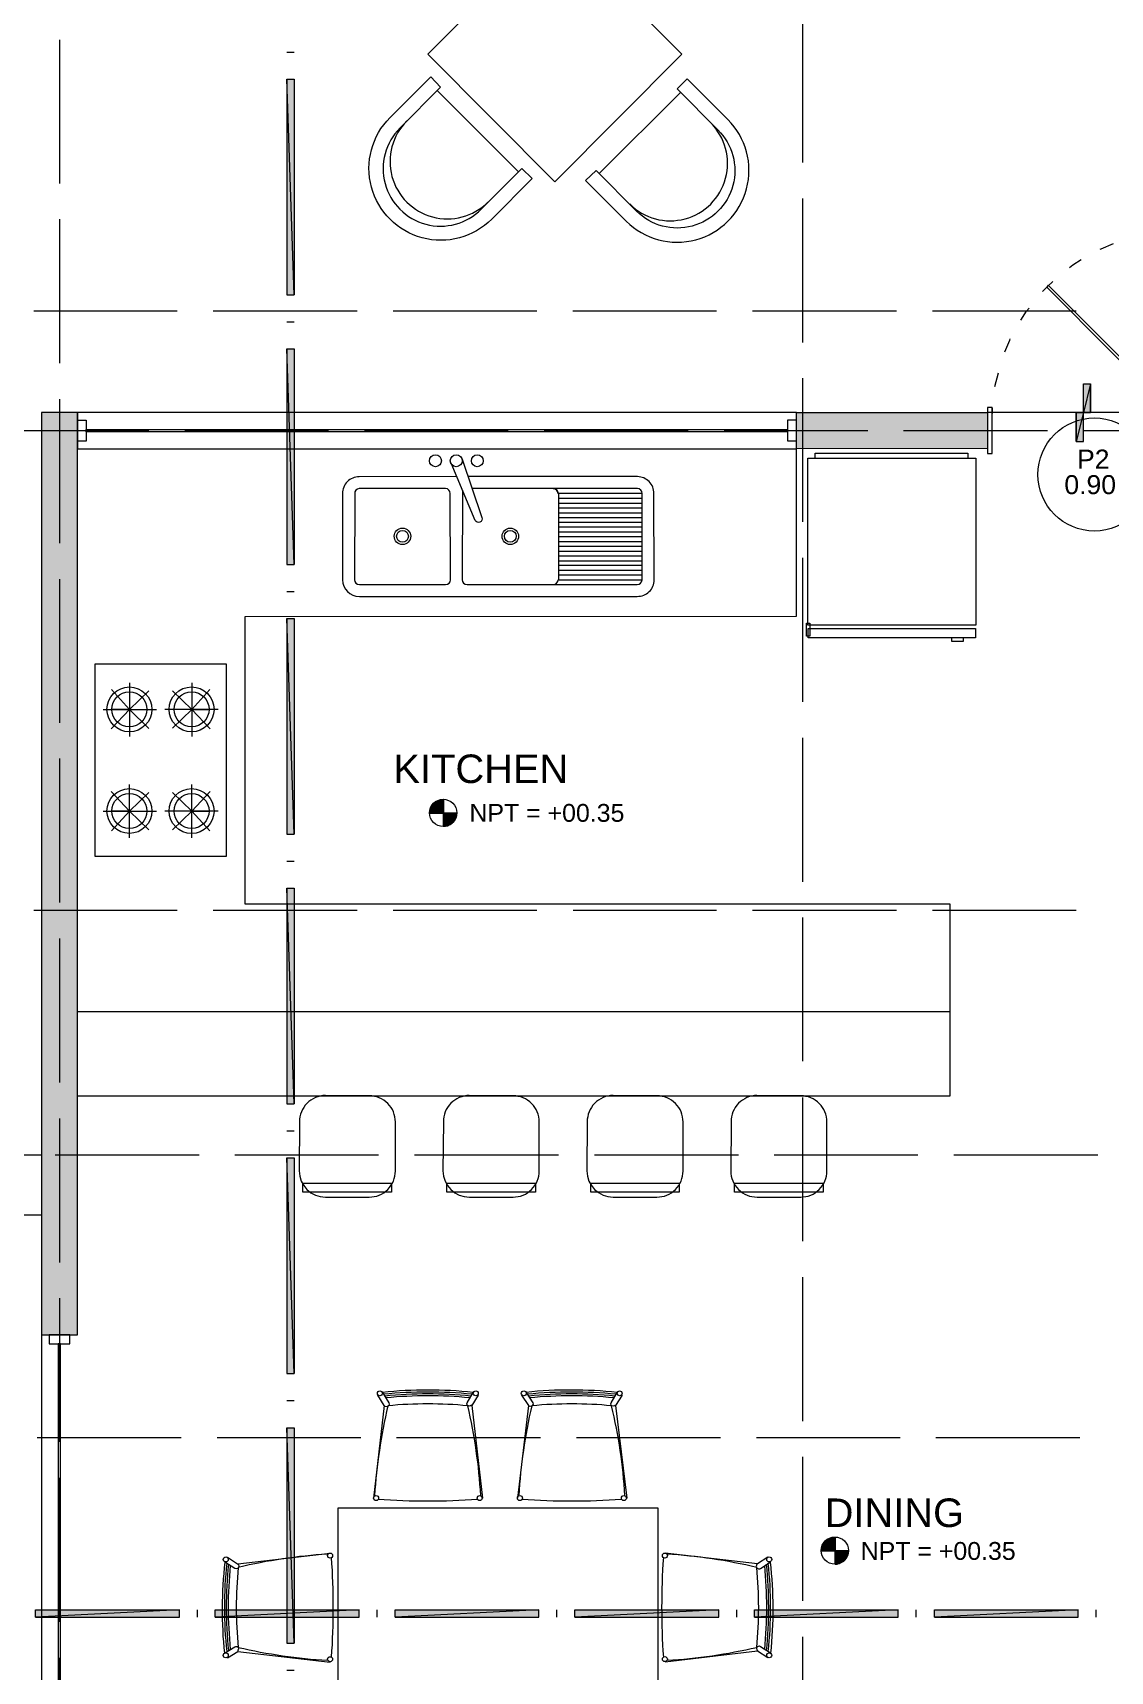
# Model space of a CAD drawing. Header units: metres. Extents: x 14 to 155, y 0 to 125.
# Drawn here: x 26.17 to 30.67, y 104.34 to 111.17 of the extents above; entities that cross this region are included whole.
import ezdxf

# ---------------------------------------------------------------- set-up
doc = ezdxf.new("R2010")
doc.units = ezdxf.units.M
doc.layers.get('Defpoints').update_dxf_attribs({"lineweight": 0})
for name, color, linetype in [('Edges', 7, 'Continuous'), ('PDF_Solid Fills', 7, 'Continuous'), ('PDF_Text', 255, 'Continuous')]:
    doc.layers.add(name, color=color, linetype=linetype)
doc.layers.add('PDF_Geometry', color=7, linetype='Continuous', true_color=0xc0c0c0)
doc.styles.add('PDF Arial', font='arial.ttf')
doc.styles.add('TEXTS', font='swissl.ttf')
doc.dimstyles.new('Copy of DIMTEXT', dxfattribs={"dimscale": 0.3, "dimtxt": 0.22, "dimasz": 0.18, "dimexe": 0.05, "dimexo": 0.05, "dimgap": 0.05, "dimtad": 0, "dimzin": 1, "dimdsep": 46, "dimtxsty": 'TEXTS', "dimblk": 'ARCHTICK', "dimcen": 0.1, "dimclrd": 256, "dimclre": 6, "dimclrt": 7, "dimadec": 0, "dimazin": 0, "dimtfac": 0.15, "dimtix": 1, "dimtofl": 0, "dimtmove": 1, "dimatfit": 3, "dimldrblk": 'OPEN', "dimfxl": 0, "dimtolj": 1, "dimtzin": 0, "dimarcsym": 0})

# ---------------------------------------------------------------- blocks, each defined once
blk = doc.blocks.new('_ArchTick')
at = {"color": 0, "linetype": 'ByBlock', "const_width": 0.15}
blk.add_lwpolyline([(-0.5, -0.5), (0.5, 0.5)], dxfattribs=at)
blk = doc.blocks.new('*D6')
at = {"layer": 'Defpoints', "color": 0, "transparency": 16777216}
for p in [(26.2838, 121.6249), (23.707, 0.0009), (26.2838, 0.0307)]:
    blk.add_point(p, dxfattribs=at)
at = {"layer": 'Edges', "color": 6, "lineweight": -2, "transparency": 16777216}
for p, q in [((26.2838, 0.3907), (26.2838, 0.0107)), ((23.707, 0.0209), (23.707, 0.0507))]:
    blk.add_line(p, q, dxfattribs=at)
at = {"layer": 'Edges', "lineweight": -2, "transparency": 16777216}
for p, q in [((23.707, 0.0307), (24.7859, 0.0307)), ((26.2838, 0.0307), (25.2048, 0.0307))]:
    blk.add_line(p, q, dxfattribs=at)
at = {"layer": 'Edges', "lineweight": -2, "transparency": 16777216, "xscale": 0.072, "yscale": 0.072, "zscale": 0.072, "rotation": 180}
blk.add_blockref('_ArchTick', (23.707, 0.0307), dxfattribs=at)
at = {"layer": 'Edges', "lineweight": -2, "transparency": 16777216, "xscale": 0.072, "yscale": 0.072, "zscale": 0.072}
blk.add_blockref('_ArchTick', (26.2838, 0.0307), dxfattribs=at)
at = {"layer": 'Edges', "color": 7, "transparency": 16777216, "char_height": 0.088, "attachment_point": 5, "style": 'TEXTS'}
for s, insert in [('\\A1;2.58 m', (24.9954, 0.096)), ('\\A1;[8\'-5{\\H0.15x;\\S1/2;}" ft]', (24.9954, -0.0459))]:
    blk.add_mtext(s, dxfattribs=dict(at, insert=insert))
blk = doc.blocks.new('_Open')
at = {"color": 0, "linetype": 'ByBlock', "lineweight": -2}
for p, q in [((-1, 0.167), (0, 0)), ((-1, -0.167), (0, 0)), ((0, 0), (-1, 0))]:
    blk.add_line(p, q, dxfattribs=at)

msp = doc.modelspace()

# ---------------------------------------------------------------- linework, layer by layer
at = {"layer": 'PDF_Geometry', "color": 0, "lineweight": 0}
for points in [[(28.8815, 111.0819), (28.3518, 111.6116), (27.8221, 111.0819)], [(29.384, 111.2307), (29.3841, 110.6306)], [(26.2842, 111.1426), (26.2842, 110.5424)], [(27.2331, 111.0914), (27.2635, 111.0914)], [(28.8815, 111.0818), (28.3518, 110.5505), (27.8221, 111.0818)], [(27.8621, 110.9298), (28.2014, 110.5905)], [(28.5359, 110.5842), (28.8768, 110.9235)], [(29.3841, 110.4801), (29.3841, 109.88)], [(26.2842, 110.3937), (26.2842, 109.7935)], [(30.6259, 110.2689), (30.6307, 110.2705), (30.6819, 110.2929)], [(30.4979, 110.1922), (30.5123, 110.2033), (30.5475, 110.2257)], [(30.3858, 110.093), (30.4067, 110.1138), (30.4291, 110.1346)], [(26.177, 110.0111), (26.7755, 110.0112)], [(26.926, 110.0112), (27.5261, 110.0112)], [(27.6765, 110.0112), (28.2766, 110.0112)], [(28.427, 110.0112), (29.0256, 110.0112)], [(29.1761, 110.0113), (29.7762, 110.0113)], [(29.9266, 110.0113), (30.5267, 110.0113)], [(30.2962, 109.9729), (30.3186, 110.0097), (30.3298, 110.0225)], [(27.2332, 109.9664), (27.2636, 109.9664)], [(30.229, 109.8401), (30.2498, 109.8897), (30.2514, 109.8945)], [(29.3841, 109.7312), (29.3841, 109.1311)], [(30.1875, 109.696), (30.2019, 109.7537)], [(26.2842, 109.6431), (26.2842, 109.0429)], [(30.1762, 109.5568), (30.1778, 109.6064)], [(26.057, 109.5118), (26.6571, 109.5118)], [(26.8075, 109.5118), (27.4076, 109.5119)], [(27.5565, 109.5119), (28.1566, 109.5119)], [(28.3071, 109.5119), (28.9072, 109.5119)], [(29.0576, 109.5119), (29.6577, 109.5119)], [(29.8066, 109.5119), (30.4067, 109.512)], [(30.5572, 109.512), (31.2309, 109.512)], [(26.3595, 106.7368), (30.0004, 106.7369), (30.0003, 107.5371), (27.0588, 107.537), (27.0588, 108.7372), (29.3601, 108.7373), (29.3601, 109.4367)], [(29.4065, 108.7006), (29.4065, 109.3967), (30.1075, 109.3967)], [(30.1074, 109.3967), (30.1075, 108.7006), (29.4065, 108.7006)], [(29.4369, 109.3967), (29.4369, 109.4175), (30.0739, 109.4175), (30.0739, 109.3967)], [(28.3662, 109.2303), (28.7151, 109.2303)], [(28.3662, 109.2094), (28.7151, 109.2095)], [(28.3662, 109.1902), (28.7151, 109.1902)], [(28.3662, 109.1694), (28.7151, 109.1694)], [(28.3662, 109.1502), (28.7151, 109.1502)], [(28.3662, 109.1295), (28.7151, 109.1295)], [(28.3662, 109.1102), (28.7151, 109.1103)], [(28.3662, 109.0894), (28.7151, 109.0894)], [(28.3662, 109.0702), (28.7151, 109.0702)], [(28.3662, 109.0494), (28.7151, 109.0494)], [(28.3662, 109.0302), (28.7151, 109.0302)], [(28.3662, 109.0094), (28.7151, 109.0094)], [(28.3662, 108.9902), (28.7151, 108.9903)], [(28.3662, 108.9694), (28.7151, 108.9694)], [(29.3841, 108.9806), (29.3842, 108.3805)], [(26.2843, 108.8925), (26.2843, 108.2923)], [(28.3662, 108.9502), (28.7151, 108.9502)], [(28.3662, 108.9294), (28.7151, 108.9294)], [(28.3662, 108.9102), (28.7151, 108.9102)], [(27.2332, 108.8413), (27.2636, 108.8413)], [(30.1059, 108.6478), (29.4081, 108.6478), (29.4081, 108.6862)], [(29.4081, 108.6861), (30.1059, 108.6862), (30.1059, 108.6477)], [(30.0067, 108.6478), (30.0067, 108.6334), (30.0563, 108.6334), (30.0563, 108.6478)], [(26.6571, 108.4268), (26.5772, 108.3484), (26.5019, 108.4316)], [(26.5772, 108.4604), (26.5772, 108.2363)], [(26.7563, 108.4268), (26.8363, 108.3484), (26.9116, 108.4316)], [(26.8364, 108.4604), (26.8364, 108.2363)], [(26.4667, 108.3484), (26.6892, 108.3484)], [(26.5003, 108.2684), (26.5771, 108.3483), (26.5051, 108.3483)], [(26.5772, 108.3484), (26.6571, 108.27)], [(26.9467, 108.3484), (26.7243, 108.3484)], [(26.8364, 108.3484), (26.7564, 108.2701)], [(26.9132, 108.2684), (26.8364, 108.3483), (26.9084, 108.3483)], [(29.3842, 108.23), (29.3842, 107.6299)], [(26.2843, 108.1436), (26.2843, 107.5434)], [(26.5003, 108.0059), (26.5771, 107.9243), (26.5051, 107.9243)], [(26.5772, 107.8138), (26.5772, 108.0363)], [(26.5772, 107.9243), (26.6571, 108.0027)], [(26.8364, 107.9243), (26.7564, 108.0027)], [(26.8364, 107.8138), (26.8364, 108.0363)], [(26.9132, 108.006), (26.8364, 107.9243), (26.9084, 107.9243)], [(27.8862, 107.9739), (27.8862, 107.8603)], [(26.4667, 107.9243), (26.6892, 107.9243)], [(26.6572, 107.8459), (26.5772, 107.9243), (26.5019, 107.8427)], [(26.9468, 107.9243), (26.7243, 107.9243)], [(26.7563, 107.8459), (26.8363, 107.9243), (26.9116, 107.8427)], [(27.8302, 107.9164), (27.9422, 107.9164)], [(27.2333, 107.7163), (27.2637, 107.7163)], [(26.177, 107.5114), (26.7756, 107.5114)], [(26.926, 107.5114), (27.5262, 107.5114)], [(27.6766, 107.5114), (28.2767, 107.5115)], [(28.4271, 107.5115), (29.0257, 107.5115)], [(29.1761, 107.5115), (29.7763, 107.5115)], [(29.3842, 107.4811), (29.3842, 106.881)], [(29.9266, 107.5115), (30.5268, 107.5115)], [(26.2843, 107.393), (26.2843, 106.7928)], [(30.0003, 107.0875), (26.3594, 107.0873)], [(29.3842, 106.7305), (29.3842, 106.1304)], [(26.2843, 106.6424), (26.2844, 106.0423)], [(27.2333, 106.5912), (27.2637, 106.5912)], [(26.0731, 106.4904), (26.2092, 106.4904)], [(26.2667, 106.4904), (26.8668, 106.4904)], [(27.0156, 106.4904), (27.6157, 106.4904)], [(27.7662, 106.4905), (28.3663, 106.4905)], [(28.5168, 106.4905), (29.1169, 106.4905)], [(29.2657, 106.4905), (29.8658, 106.4905)], [(30.0163, 106.4905), (30.6164, 106.4906)], [(29.3842, 105.9799), (29.3843, 105.3798)], [(26.2844, 105.8935), (26.2844, 105.2933)], [(28.032, 105.4886), (28.0048, 105.4454), (28.0496, 105.0581)], [(28.2128, 105.4886), (28.2416, 105.4454), (28.1952, 105.0581)], [(28.6321, 105.4886), (28.6049, 105.4454), (28.6513, 105.0581)], [(27.2334, 105.4662), (27.2637, 105.4662)], [(27.6399, 105.4454), (27.5951, 105.0581)], [(26.1916, 105.3109), (26.7917, 105.3109)], [(26.9421, 105.3109), (27.5422, 105.3109)], [(27.6911, 105.3109), (28.2912, 105.311)], [(28.4417, 105.311), (29.0418, 105.311)], [(29.1922, 105.311), (29.7923, 105.311)], [(29.9412, 105.311), (30.5413, 105.311)], [(29.3843, 105.231), (29.3843, 104.6309)], [(26.2844, 105.1429), (26.2844, 104.5427)], [(29.5203, 104.8949), (29.5203, 104.7829)], [(27.0285, 104.7844), (27.4142, 104.8292)], [(29.197, 104.7845), (28.8113, 104.8293)], [(29.4643, 104.8389), (29.5763, 104.839)], [(26.8605, 104.562), (26.8605, 104.5924)], [(27.6094, 104.562), (27.6094, 104.5924)], [(28.36, 104.562), (28.36, 104.5924)], [(29.1106, 104.5621), (29.1106, 104.5925)], [(29.8595, 104.5621), (29.8595, 104.5925)], [(30.6101, 104.5621), (30.6101, 104.5925)], [(29.3843, 104.4804), (29.3843, 103.8803)], [(26.2844, 104.3923), (26.2844, 103.7922)], [(26.9853, 104.3923), (27.0285, 104.4195), (27.4143, 104.3747)], [(29.2402, 104.3924), (29.197, 104.4196), (28.8113, 104.3747)], [(27.2334, 104.3411), (27.2638, 104.3411)]]:
    msp.add_lwpolyline(points, dxfattribs=at)
for points in [[(27.2332, 110.0784), (27.2636, 110.0784), (27.2331, 110.9778)], [(27.2636, 110.0784), (27.2331, 110.9778), (27.2635, 110.9778)], [(30.4035, 110.1105), (30.9524, 109.56), (30.9604, 109.568), (30.4098, 110.1185)], [(27.2332, 108.9534), (27.2636, 108.9534), (27.2332, 109.8527)], [(27.2636, 108.9534), (27.2332, 109.8527), (27.2636, 109.8527)], [(30.5859, 109.7073), (30.5859, 109.5873), (30.5267, 109.5873), (30.5267, 109.4672), (30.5572, 109.4673), (30.5572, 109.7073)], [(30.5859, 109.5873), (30.5859, 109.7073), (30.5572, 109.5873)], [(30.5859, 109.7073), (30.5572, 109.5873), (30.5572, 109.7073)], [(30.157, 109.416), (30.1762, 109.416), (30.1762, 109.608), (30.157, 109.608)], [(30.5572, 109.4672), (30.5572, 109.5872), (30.5268, 109.4672)], [(30.5572, 109.5872), (30.5268, 109.4672), (30.5268, 109.5872)], [(26.3963, 109.4686), (26.3594, 109.4686), (26.3594, 109.555), (26.3963, 109.555)], [(26.3963, 109.5166), (29.3217, 109.5167), (29.3217, 109.5071), (26.3963, 109.507)], [(29.3217, 109.4687), (29.3601, 109.4687), (29.3601, 109.5551), (29.3217, 109.5551)], [(27.2333, 107.8283), (27.2636, 107.8283), (27.2332, 108.7277)], [(27.2636, 107.8283), (27.2332, 108.7277), (27.2636, 108.7277)], [(29.4145, 108.6542), (29.4017, 108.6542), (29.4017, 108.7085), (29.4145, 108.7085)], [(26.982, 108.5373), (26.4315, 108.5372), (26.4315, 107.737), (26.982, 107.7371)], [(27.8318, 107.9275), (27.8862, 107.9164), (27.8302, 107.9164)], [(27.835, 107.9388), (27.8862, 107.9275), (27.8318, 107.9275)], [(27.8862, 107.9275), (27.8318, 107.9275), (27.8862, 107.9164)], [(27.8398, 107.9483), (27.8862, 107.9388), (27.835, 107.9388)], [(27.8862, 107.9388), (27.835, 107.9388), (27.8862, 107.9275)], [(27.8461, 107.9563), (27.8862, 107.9483), (27.8398, 107.9483)], [(27.8862, 107.9483), (27.8398, 107.9483), (27.8862, 107.9388)], [(27.8558, 107.9644), (27.8862, 107.9564), (27.8461, 107.9564)], [(27.8862, 107.9563), (27.8461, 107.9563), (27.8862, 107.9483)], [(27.8654, 107.9691), (27.8862, 107.9644), (27.8558, 107.9644)], [(27.8862, 107.9644), (27.8558, 107.9644), (27.8862, 107.9564)], [(27.8749, 107.9723), (27.8862, 107.9691), (27.8654, 107.9691)], [(27.8862, 107.9691), (27.8654, 107.9691), (27.8862, 107.9644)], [(27.8862, 107.9739), (27.8862, 107.9723), (27.8749, 107.9723)], [(27.8862, 107.9723), (27.8749, 107.9723), (27.8862, 107.9691)], [(27.9294, 107.8811), (27.8862, 107.8811), (27.923, 107.8747)], [(27.8862, 107.8811), (27.923, 107.8747), (27.8862, 107.8747)], [(27.923, 107.8747), (27.8862, 107.8747), (27.915, 107.8684)], [(27.8862, 107.8747), (27.915, 107.8684), (27.8862, 107.8684)], [(27.8862, 107.8635), (27.8862, 107.8619), (27.8957, 107.8619)], [(27.8862, 107.8635), (27.9054, 107.8635), (27.8957, 107.8619)], [(27.8862, 107.8619), (27.8957, 107.8619), (27.8862, 107.8603)], [(27.9422, 107.9164), (27.8863, 107.9164), (27.9422, 107.9068)], [(27.8863, 107.9164), (27.9422, 107.9068), (27.8863, 107.9068)], [(27.9422, 107.9067), (27.8863, 107.9067), (27.939, 107.8971)], [(27.8863, 107.9067), (27.939, 107.8971), (27.8863, 107.8971)], [(27.939, 107.8971), (27.8863, 107.8971), (27.9359, 107.8892)], [(27.8863, 107.8971), (27.9359, 107.8892), (27.8863, 107.8892)], [(27.9359, 107.8892), (27.8863, 107.8892), (27.9295, 107.8812)], [(27.8863, 107.8892), (27.9295, 107.8812), (27.8863, 107.8812)], [(27.915, 107.8684), (27.8863, 107.8684), (27.9055, 107.8636)], [(27.8863, 107.8684), (27.9055, 107.8636), (27.8863, 107.8636)], [(27.2333, 106.7033), (27.2637, 106.7033), (27.2333, 107.6026)], [(27.2637, 106.7033), (27.2333, 107.6026), (27.2637, 107.6026)], [(27.2334, 105.5782), (27.2637, 105.5782), (27.2333, 106.4776)], [(27.2637, 105.5782), (27.2333, 106.4776), (27.2637, 106.4776)], [(27.6702, 106.3352), (27.3005, 106.3352), (27.3005, 106.372), (27.6702, 106.372)], [(28.2703, 106.3352), (27.9007, 106.3352), (27.9007, 106.372), (28.2703, 106.3721)], [(28.8705, 106.3352), (28.5008, 106.3352), (28.5008, 106.3721), (28.8705, 106.3721)], [(29.4706, 106.3353), (29.1009, 106.3352), (29.1009, 106.3721), (29.4706, 106.3721)], [(26.3276, 105.7398), (26.2412, 105.7398), (26.2412, 105.703), (26.3276, 105.703)], [(26.2796, 103.8242), (26.2891, 103.8242), (26.2891, 105.703), (26.2795, 105.703)], [(27.2334, 104.4532), (27.2638, 104.4532), (27.2334, 105.3525)], [(27.2638, 104.4532), (27.2334, 105.3525), (27.2637, 105.3525)], [(27.4478, 105.018), (28.7809, 105.0181), (28.7809, 104.1859), (27.4478, 104.1859)], [(29.4691, 104.8614), (29.5203, 104.8502), (29.4659, 104.8502)], [(29.4739, 104.8709), (29.5203, 104.8614), (29.4691, 104.8614)], [(29.5203, 104.8614), (29.4691, 104.8614), (29.5203, 104.8502)], [(29.4803, 104.8789), (29.5203, 104.8709), (29.4739, 104.8709)], [(29.5203, 104.8709), (29.4739, 104.8709), (29.5203, 104.8614)], [(29.4884, 104.8854), (29.5203, 104.879), (29.4803, 104.879)], [(29.5203, 104.8789), (29.4803, 104.8789), (29.5203, 104.8709)], [(29.4995, 104.8917), (29.5203, 104.8854), (29.4884, 104.8854)], [(29.5203, 104.8854), (29.4884, 104.8854), (29.5203, 104.879)], [(29.5091, 104.8949), (29.5203, 104.8917), (29.4995, 104.8917)], [(29.5203, 104.8917), (29.4995, 104.8917), (29.5203, 104.8854)], [(29.5203, 104.8949), (29.5091, 104.8949)], [(29.5203, 104.8949), (29.5091, 104.8949), (29.5203, 104.8917)], [(29.4659, 104.8501), (29.5203, 104.8389), (29.4644, 104.8389)], [(29.5203, 104.8501), (29.4659, 104.8501), (29.5203, 104.8389)], [(29.5571, 104.7957), (29.5202, 104.7957), (29.5491, 104.7909)], [(29.5202, 104.7957), (29.5491, 104.7909), (29.5202, 104.7909)], [(29.5763, 104.839), (29.5203, 104.8389), (29.5763, 104.8294)], [(29.5203, 104.8389), (29.5763, 104.8294), (29.5203, 104.8294)], [(29.5763, 104.8293), (29.5203, 104.8293), (29.5731, 104.8197)], [(29.5203, 104.8293), (29.5731, 104.8197), (29.5203, 104.8197)], [(29.5731, 104.8197), (29.5203, 104.8197), (29.5683, 104.8118)], [(29.5203, 104.8197), (29.5683, 104.8118), (29.5203, 104.8118)], [(29.5683, 104.8118), (29.5203, 104.8118), (29.5635, 104.8038)], [(29.5203, 104.8118), (29.5635, 104.8038), (29.5203, 104.8038)], [(29.5635, 104.8037), (29.5203, 104.8037), (29.5572, 104.7957)], [(29.5203, 104.8037), (29.5572, 104.7957), (29.5203, 104.7957)], [(29.5491, 104.7909), (29.5203, 104.7909), (29.5395, 104.7862)], [(29.5203, 104.7909), (29.5395, 104.7862), (29.5203, 104.7862)], [(29.5299, 104.7829), (29.5203, 104.7829), (29.5203, 104.7861)], [(29.5203, 104.7861), (29.5395, 104.7861), (29.5299, 104.7829)], [(29.5203, 104.783), (29.53, 104.783)], [(29.5299, 104.7829), (29.5203, 104.7829)], [(26.7853, 104.562), (26.7853, 104.5924), (26.1852, 104.562)], [(26.7853, 104.5924), (26.1852, 104.562), (26.1852, 104.5923)], [(27.5343, 104.562), (27.5343, 104.5924), (26.9341, 104.562)], [(27.5343, 104.5924), (26.9341, 104.562), (26.9341, 104.5924)], [(28.2848, 104.562), (28.2848, 104.5924), (27.6847, 104.562)], [(28.2848, 104.5924), (27.6847, 104.562), (27.6847, 104.5924)], [(29.0353, 104.5621), (29.0353, 104.5925), (28.4352, 104.5621)], [(29.0353, 104.5925), (28.4352, 104.5621), (28.4352, 104.5924)], [(29.7843, 104.5621), (29.7843, 104.5925), (29.1842, 104.5621)], [(29.7843, 104.5925), (29.1842, 104.5621), (29.1842, 104.5925)], [(30.5349, 104.5621), (30.5349, 104.5925), (29.9348, 104.5621)], [(30.5349, 104.5925), (29.9348, 104.5621), (29.9348, 104.5925)]]:
    msp.add_lwpolyline(points, close=True, dxfattribs=at)
for points in [[(28.0445, 110.4353), (28.2142, 110.605), (28.2574, 110.5633), (28.0878, 110.3937, -1.000102), (27.6637, 110.8178), (27.8334, 110.9874), (27.8749, 110.9441), (27.7053, 110.7745, 1.000285), (28.0445, 110.4353)], [(27.9645, 109.3935), (28.0471, 109.1495, -0.959449), (28.019, 109.1374), (27.9182, 109.3758)], [(27.9422, 109.3199), (27.5349, 109.3198, 0.414646), (27.4653, 109.2494), (27.4653, 108.8902, 0.414141), (27.5357, 108.8205), (28.6951, 108.8206, 0.414368), (28.7664, 108.8894), (28.7648, 109.2502, 0.414368), (28.696, 109.3199), (27.9886, 109.3199)], [(27.915, 109.2502, 0.413733), (27.8958, 109.2703), (27.5349, 109.2703, 0.413733), (27.5164, 109.2494), (27.5149, 108.8902, 0.413733), (27.5357, 108.8701), (27.8958, 108.8701, 0.413733), (27.9166, 108.8893), (27.915, 109.2502)], [(27.9662, 109.2638), (27.9646, 108.8902, 0.413733), (27.9854, 108.8701), (28.3455, 108.8701), (28.6951, 108.8702, 0.413733), (28.7152, 108.8894), (28.7151, 109.2495), (28.3662, 109.2495), (28.3662, 108.8894), (28.7151, 108.8894)], [(28.7152, 109.2502, 0.413733), (28.696, 109.2703), (28.3455, 109.2703), (28.0062, 109.2703)], [(27.3942, 106.7384, 0.414457), (27.2861, 106.6281), (27.2845, 106.424, 0.414136), (27.395, 106.3144), (27.5767, 106.3144, 0.414457), (27.6862, 106.4232), (27.6862, 106.6281, 0.414457), (27.5774, 106.7368), (27.3942, 106.7384)], [(27.9943, 106.7384, 0.414457), (27.8862, 106.6281), (27.8846, 106.424, 0.414136), (27.9951, 106.3144), (28.1768, 106.3144, 0.414457), (28.2864, 106.4233), (28.2864, 106.6281, 0.414457), (28.1775, 106.7369), (27.9943, 106.7384)], [(28.5944, 106.7385, 0.414457), (28.4864, 106.6281), (28.4848, 106.424, 0.414136), (28.5952, 106.3144), (28.7769, 106.3144, 0.414457), (28.8865, 106.4233), (28.8865, 106.6281, 0.414457), (28.7776, 106.7369), (28.5944, 106.7385)], [(29.1946, 106.7385, 0.414457), (29.0866, 106.6281), (29.085, 106.424, 0.414457), (29.1953, 106.3144), (29.377, 106.3144, 0.414457), (29.4866, 106.4233), (29.4866, 106.6281, 0.414457), (29.3777, 106.7369), (29.1946, 106.7385)], [(28.003, 105.4471, -1.00439), (27.9855, 105.4566), (28.0106, 105.4994, 0.053173), (27.6318, 105.4998), (27.659, 105.4566, -1.003507), (27.6398, 105.4454), (27.6126, 105.4886)], [(28.6031, 105.4471, -1.00439), (28.5857, 105.4567), (28.6107, 105.4994, 0.053173), (28.2319, 105.4999), (28.2591, 105.4566, -1.00439), (28.24, 105.447)], [(28.0422, 105.0692, 0.042206), (27.9882, 105.4438, 0.048101), (27.6549, 105.4438, 0.042206), (27.5992, 105.0692)], [(28.6439, 105.0692, 0.042206), (28.5883, 105.4438, 0.048088), (28.2549, 105.4438, 0.042206), (28.2009, 105.0693)], [(26.9853, 104.8117), (27.0269, 104.7843, -1.00439), (27.0158, 104.7653), (26.9745, 104.7919, 0.053173), (26.9726, 104.4115), (27.0158, 104.4387, -1.003507), (27.027, 104.4212)], [(27.4032, 104.8251, 0.042206), (27.0302, 104.7695, 0.048088), (27.0302, 104.4361, 0.042206), (27.4031, 104.3821)], [(28.8193, 104.3822, 0.042168), (29.1938, 104.4362, 0.048088), (29.1938, 104.7696, 0.042222), (28.8191, 104.8251)], [(29.2402, 104.8117), (29.1971, 104.7845, 1.003507), (29.2098, 104.7653), (29.2494, 104.792, -0.053173), (29.2515, 104.4116), (29.2098, 104.4388, 1.00439), (29.1971, 104.4213)]]:
    msp.add_lwpolyline(points, format="xyb", dxfattribs=at)
for points in [[(28.6927, 110.4273), (28.5231, 110.5969), (28.4798, 110.5554), (28.6494, 110.3858, 1.000102), (29.0735, 110.8098), (28.9038, 110.9794), (28.8623, 110.9378), (29.0319, 110.7666, -1.000285)], [(28.3646, 109.2502, 0.413733), (28.3447, 109.2702, -0.413733)]]:
    msp.add_lwpolyline(points, format="xyb", close=True, dxfattribs=at)
at = {"layer": 'PDF_Geometry', "color": 0, "lineweight": 5}
for points in [[(26.2091, 105.7398), (26.3596, 105.7398), (26.3594, 109.5871), (26.2089, 109.5871)], [(26.3594, 109.4366), (29.3601, 109.4367), (29.3601, 109.5872), (26.3594, 109.5871)], [(29.3601, 109.5872), (30.1571, 109.5872), (30.1571, 109.4368), (29.3601, 109.4367)]]:
    msp.add_lwpolyline(points, close=True, dxfattribs=at)
for points in [[(30.9572, 109.5873), (30.157, 109.5872)], [(23.8534, 106.2406), (26.2092, 106.2407)], [(26.2091, 105.7398), (26.2092, 103.7858)]]:
    msp.add_lwpolyline(points, dxfattribs=at)
at = {"layer": 'PDF_Geometry', "color": 0, "lineweight": 0}
for centre, radius in [((30.6028, 109.3288), 0.236), ((27.8533, 109.3863), 0.0248), ((27.9398, 109.3863), 0.0248), ((28.0278, 109.3863), 0.0248), ((27.7157, 109.0711), 0.0344), ((27.7157, 109.071), 0.0248), ((28.1655, 109.0711), 0.0344), ((28.1654, 109.0711), 0.0248), ((26.5763, 108.3492), 0.0936), ((26.5763, 108.3492), 0.0729), ((26.8356, 108.3492), 0.0937), ((26.8356, 108.3492), 0.0729), ((26.5763, 107.9251), 0.0936), ((26.5763, 107.925), 0.0729), ((26.8356, 107.925), 0.0937), ((26.8356, 107.925), 0.0729), ((27.8855, 107.9172), 0.0568), ((27.6214, 105.4958), 0.0104), ((28.0216, 105.4959), 0.0104), ((28.2217, 105.4959), 0.0104), ((28.6217, 105.4959), 0.0104), ((27.6055, 105.059), 0.0104), ((28.0376, 105.059), 0.0104), ((28.2056, 105.059), 0.0104), ((28.6393, 105.059), 0.0104), ((29.5195, 104.8397), 0.0568), ((26.9781, 104.8029), 0.0104), ((27.4134, 104.8188), 0.0104), ((28.8105, 104.8189), 0.0104), ((29.2458, 104.803), 0.0104), ((26.9781, 104.4027), 0.0104), ((27.4134, 104.3868), 0.0104), ((28.8105, 104.3869), 0.0104), ((29.2458, 104.4028), 0.0104)]:
    msp.add_circle(centre, radius, dxfattribs=at)
for centre, radius, start, end in [((27.9028, 110.6345), 0.2392, 134.98585, 315.01855), ((28.8327, 110.6265), 0.2392, 224.98585, 45.01855), ((28.3447, 109.2502), 0.02, 0.04916, 89.95523), ((28.3447, 108.8901), 0.02, 270.04916, 359.95523), ((27.8216, 103.7193), 1.782, 84.06379, 95.9406), ((27.8215, 103.7239), 1.7696, 84.17597, 95.82842), ((27.8215, 103.726), 1.7595, 84.29576, 95.70863), ((28.4217, 103.7193), 1.782, 84.06379, 95.9406), ((28.4217, 103.7239), 1.7696, 84.17597, 95.82842), ((28.4217, 103.726), 1.7595, 84.29576, 95.70863), ((27.8214, 108.0867), 3.0397, 266.08485, 273.91955), ((28.4215, 108.0867), 3.0397, 266.08485, 273.91955), ((28.7546, 104.6028), 1.782, 174.06379, 185.9406), ((24.3873, 104.6027), 3.0397, 356.08485, 3.91955), ((31.8367, 104.603), 3.0397, 176.08485, 183.91955), ((27.4694, 104.6028), 1.782, 354.06379, 5.9406), ((28.7501, 104.6028), 1.7696, 174.17597, 185.82842), ((28.748, 104.6028), 1.7595, 174.29576, 185.70863), ((27.4761, 104.6028), 1.7595, 354.29576, 5.70863), ((27.4739, 104.6028), 1.7696, 354.17597, 5.82842)]:
    msp.add_arc(centre, radius, start, end, dxfattribs=at)
at = {"layer": 'PDF_Solid Fills', "color": 0, "transparency": 33554559}
for points in [[(27.2331, 110.9778), (27.2636, 110.0784), (27.2635, 110.9778)], [(27.2332, 110.0784), (27.2636, 110.0784), (27.2331, 110.9778)], [(27.2332, 109.8527), (27.2636, 108.9534), (27.2636, 109.8527)], [(27.2332, 108.9534), (27.2636, 108.9534), (27.2332, 109.8527)], [(30.5572, 109.7073), (30.5572, 109.5873), (30.5859, 109.7073)], [(30.5572, 109.5873), (30.5859, 109.5873), (30.5859, 109.7073)], [(26.3594, 109.5871), (26.2089, 109.5871), (26.3596, 105.7398)], [(26.2089, 109.5871), (26.3596, 105.7398), (26.2091, 105.7398)], [(30.157, 109.5872), (29.36, 109.5872), (30.157, 109.4368)], [(29.36, 109.5872), (30.157, 109.4368), (29.36, 109.4367)], [(30.5268, 109.5873), (30.5268, 109.4672), (30.5572, 109.5873)], [(30.5268, 109.4672), (30.5572, 109.4672), (30.5572, 109.5873)], [(27.2332, 108.7277), (27.2636, 107.8282), (27.2636, 108.7277)], [(27.2333, 107.8282), (27.2636, 107.8282), (27.2332, 108.7277)], [(27.8302, 107.9164), (27.8862, 107.9164), (27.8318, 107.9275)], [(27.8318, 107.9275), (27.8862, 107.9275), (27.835, 107.9388)], [(27.8318, 107.9275), (27.8862, 107.9164), (27.8862, 107.9275)], [(27.835, 107.9387), (27.8862, 107.9387), (27.8398, 107.9483)], [(27.835, 107.9388), (27.8862, 107.9275), (27.8862, 107.9388)], [(27.8398, 107.9483), (27.8862, 107.9387), (27.8862, 107.9483)], [(27.8399, 107.9483), (27.8863, 107.9483), (27.8462, 107.9564)], [(27.8461, 107.9564), (27.8862, 107.9564), (27.8558, 107.9644)], [(27.8462, 107.9564), (27.8863, 107.9483), (27.8863, 107.9564)], [(27.8558, 107.9644), (27.8862, 107.9644), (27.8654, 107.9691)], [(27.8558, 107.9644), (27.8862, 107.9564), (27.8862, 107.9644)], [(27.8654, 107.9692), (27.8862, 107.9692), (27.875, 107.9723)], [(27.8654, 107.9691), (27.8862, 107.9644), (27.8862, 107.9691)], [(27.875, 107.9723), (27.8862, 107.9723), (27.8862, 107.9739)], [(27.875, 107.9723), (27.8862, 107.9692), (27.8862, 107.9723)], [(27.8862, 107.9164), (27.9422, 107.9067), (27.9422, 107.9164)], [(27.8862, 107.9067), (27.9422, 107.9067), (27.8862, 107.9164)], [(27.8862, 107.9067), (27.939, 107.8971), (27.9422, 107.9067)], [(27.8862, 107.897), (27.939, 107.8971), (27.8862, 107.9067)], [(27.8862, 107.8971), (27.9358, 107.8891), (27.939, 107.8971)], [(27.8862, 107.8891), (27.9358, 107.8891), (27.8862, 107.8971)], [(27.8862, 107.8891), (27.9294, 107.8811), (27.9358, 107.8891)], [(27.8862, 107.8811), (27.9294, 107.8811), (27.8862, 107.8891)], [(27.8862, 107.8811), (27.9229, 107.8747), (27.9294, 107.8811)], [(27.8862, 107.8747), (27.9229, 107.8747), (27.8862, 107.8811)], [(27.8862, 107.8747), (27.915, 107.8684), (27.9229, 107.8747)], [(27.8862, 107.8684), (27.915, 107.8684), (27.8862, 107.8747)], [(27.8862, 107.8684), (27.9054, 107.8636), (27.915, 107.8684)], [(27.8862, 107.8636), (27.9054, 107.8636), (27.8862, 107.8684)], [(27.8862, 107.862), (27.8958, 107.862), (27.8862, 107.8636)], [(27.8862, 107.8636), (27.8958, 107.862), (27.9054, 107.8636)], [(27.8862, 107.862), (27.8862, 107.8604), (27.8958, 107.862)], [(27.2333, 107.6026), (27.2637, 106.7033), (27.2637, 107.6026)], [(27.2333, 106.7033), (27.2637, 106.7033), (27.2333, 107.6026)], [(27.2333, 106.4776), (27.2637, 105.5782), (27.2637, 106.4776)], [(27.2334, 105.5782), (27.2637, 105.5782), (27.2333, 106.4776)], [(27.2334, 105.3525), (27.2638, 104.4532), (27.2637, 105.3525)], [(27.2334, 104.4532), (27.2638, 104.4532), (27.2334, 105.3525)], [(29.4659, 104.8501), (29.5202, 104.8501), (29.469, 104.8614)], [(29.469, 104.8614), (29.5202, 104.8501), (29.5202, 104.8614)], [(29.4691, 104.8613), (29.5203, 104.8613), (29.4739, 104.8709)], [(29.4739, 104.8709), (29.5203, 104.8709), (29.4803, 104.879)], [(29.4739, 104.8709), (29.5203, 104.8613), (29.5203, 104.8709)], [(29.4803, 104.879), (29.5203, 104.8709), (29.5203, 104.879)], [(29.4804, 104.8789), (29.5203, 104.8789), (29.4884, 104.8853)], [(29.4883, 104.8854), (29.5202, 104.8854), (29.4994, 104.8917)], [(29.4884, 104.8853), (29.5203, 104.8789), (29.5203, 104.8853)], [(29.4994, 104.8917), (29.5203, 104.8917), (29.5091, 104.8949)], [(29.4994, 104.8917), (29.5202, 104.8854), (29.5202, 104.8917)], [(29.5091, 104.8949), (29.5203, 104.8917), (29.5203, 104.8949)], [(29.4643, 104.8389), (29.5203, 104.8389), (29.4659, 104.8501)], [(29.4659, 104.8501), (29.5203, 104.8389), (29.5203, 104.8501)], [(29.5203, 104.8389), (29.5764, 104.8293), (29.5764, 104.8389)], [(29.5203, 104.8293), (29.5764, 104.8293), (29.5203, 104.8389)], [(29.5203, 104.8294), (29.5731, 104.8197), (29.5764, 104.8294)], [(29.5203, 104.8197), (29.5731, 104.8197), (29.5203, 104.8294)], [(29.5203, 104.8197), (29.5683, 104.8117), (29.5731, 104.8197)], [(29.5203, 104.8117), (29.5683, 104.8117), (29.5203, 104.8197)], [(29.5203, 104.8118), (29.5635, 104.8038), (29.5683, 104.8118)], [(29.5203, 104.8038), (29.5635, 104.8038), (29.5203, 104.8118)], [(29.5203, 104.8037), (29.5571, 104.7956), (29.5635, 104.8037)], [(29.5203, 104.7956), (29.5571, 104.7956), (29.5203, 104.8037)], [(29.5203, 104.7957), (29.5491, 104.7909), (29.5571, 104.7957)], [(29.5203, 104.7909), (29.5491, 104.7909), (29.5203, 104.7957)], [(29.5203, 104.7909), (29.5395, 104.7861), (29.5491, 104.7909)], [(29.5203, 104.7861), (29.5395, 104.7861), (29.5203, 104.7909)], [(29.5203, 104.783), (29.53, 104.783), (29.5203, 104.7861)], [(29.5203, 104.7861), (29.53, 104.783), (29.5395, 104.7861)], [(26.1851, 104.5923), (26.1851, 104.5619), (26.7852, 104.5924)], [(26.1851, 104.5619), (26.7853, 104.5619), (26.7852, 104.5924)], [(26.9341, 104.5924), (26.9341, 104.5619), (27.5343, 104.5924)], [(26.9341, 104.5619), (27.5343, 104.5619), (27.5343, 104.5924)], [(27.6846, 104.5924), (27.6846, 104.5619), (28.2848, 104.5924)], [(27.6846, 104.5619), (28.2848, 104.562), (28.2848, 104.5924)], [(28.4353, 104.5924), (28.4353, 104.562), (29.0354, 104.5925)], [(28.4353, 104.562), (29.0354, 104.562), (29.0354, 104.5925)], [(29.1842, 104.5925), (29.1842, 104.562), (29.7843, 104.5925)], [(29.1842, 104.562), (29.7843, 104.562), (29.7843, 104.5925)], [(29.9347, 104.5925), (29.9347, 104.562), (30.5349, 104.5925)], [(29.9347, 104.562), (30.5349, 104.562), (30.5349, 104.5925)]]:
    msp.add_solid(points, dxfattribs=at)

# ---------------------------------------------------------------- texts
at = {"layer": 'PDF_Text', "color": 0, "attachment_point": 7, "rotation": 0.0022, "style": 'PDF Arial'}
for s, insert, char_height in [('P2', (30.53, 109.3535), 0.0793), ('0.90', (30.4771, 109.2458), 0.0793), ('KITCHEN', (27.6781, 108.0401), 0.11895), ('NPT = +00.35', (27.995, 107.8791), 0.074346), ('DINING', (29.4771, 104.9365), 0.11895), ('NPT = +00.35', (29.6275, 104.8001), 0.074346)]:
    msp.add_mtext(s, dxfattribs=dict(at, insert=insert, char_height=char_height))

# ---------------------------------------------------------------- dimensions: what is measured, and where the dimension line sits
at = {"layer": 'Edges'}
dim = msp.add_linear_dim(base=(26.2838, 0.0307), p1=(23.707, 0.0009), p2=(26.2838, 121.6249), dimstyle='Copy of DIMTEXT', override={"dimscale": 0.4, "dimpost": ' m\\X', "dimfxl": 0.9, "dimfxlon": 1}, dxfattribs=at)
dim.commit()
dim.dimension.update_dxf_attribs({"geometry": '*D6', "text_midpoint": (24.9954, 0.0307)})

doc.saveas('drawing.dxf')
